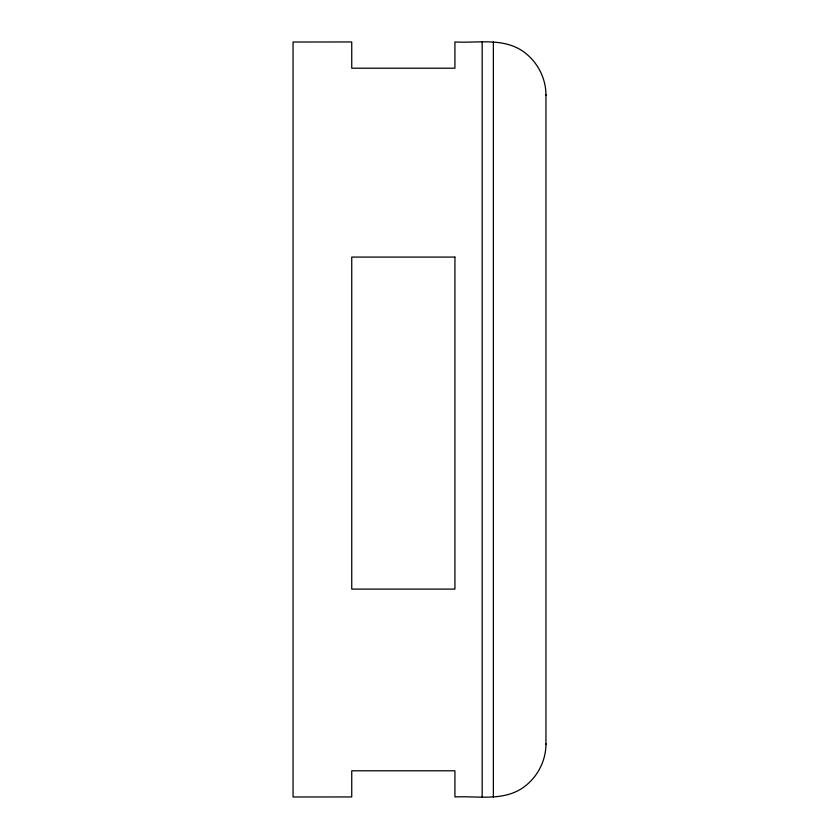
<?xml version="1.0" encoding="UTF-8"?>
<svg xmlns="http://www.w3.org/2000/svg" width="839" height="839" viewBox="0 0 839 839"><rect width="100%" height="100%" fill="white"/><g stroke="black" fill="none" stroke-linecap="round" stroke-linejoin="round"><path stroke-width="1.26" d="M545.948 95.185C546 77.545 536.803 60.523 522.141 50.749C502.173 37.577 477.255 43.282 454.927 41.96L454.927 68.211L351.74 68.211L351.74 41.96L293.052 42.023L293.052 796.977L351.74 796.945L351.74 770.789L454.927 770.789L454.927 796.945C477.265 795.75 502.173 801.423 522.141 788.251C536.803 778.477 546 761.455 545.948 743.815M545.948 94.534L545.948 744.466M493.363 41.95L493.363 797.05M482.173 42.023L482.173 796.977M454.927 257.08L351.74 257.08L351.74 589.104L454.927 589.104L454.927 257.08"/></g></svg>
